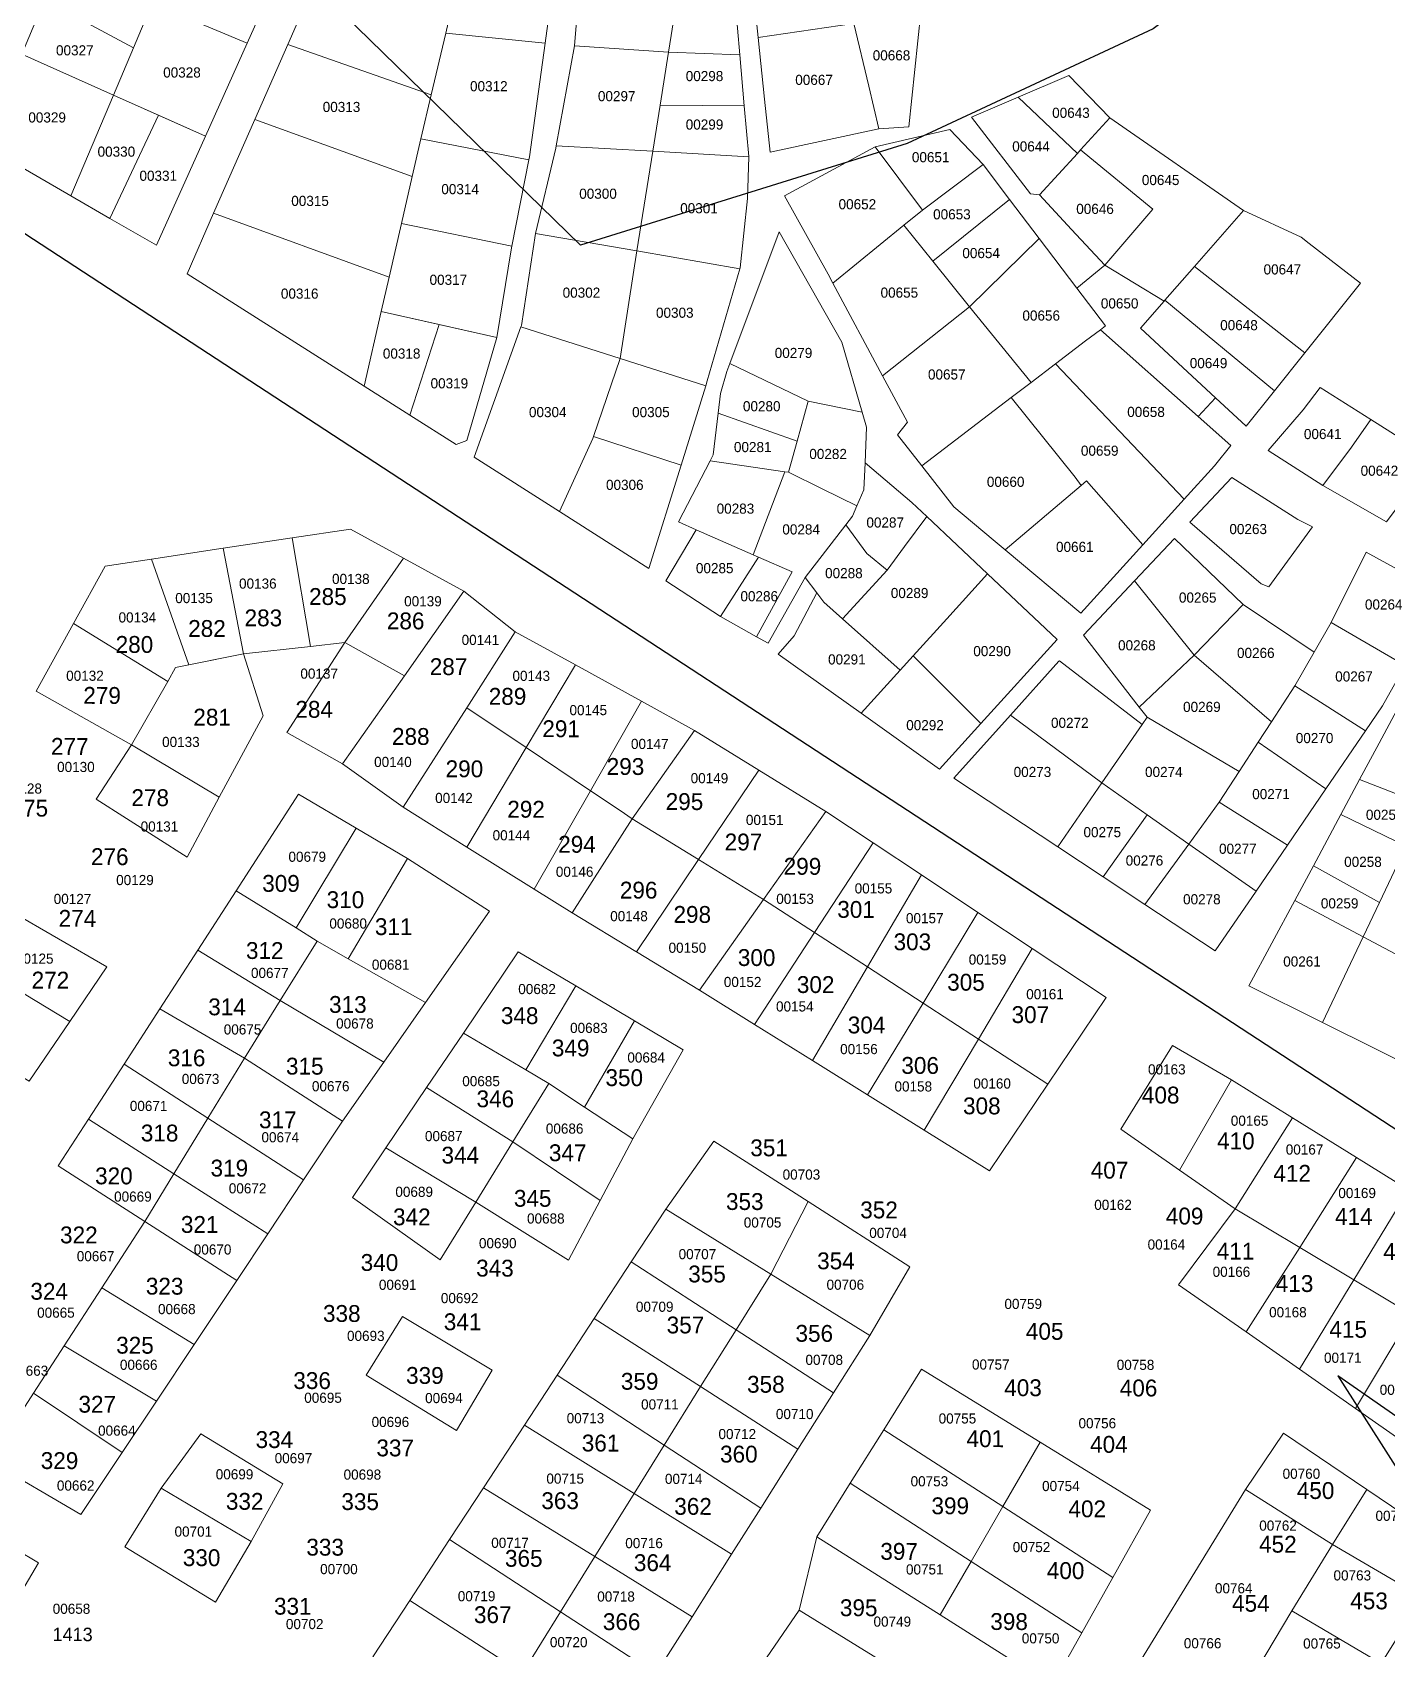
# Model space of a CAD drawing. Header units: metres. Extents: x 245225 to 248406, y 1633796 to 1637634.
# Drawn here: x 245922.9 to 246124, y 1635651.8 to 1635891.8 of the extents above; entities that cross this region are included whole.
import ezdxf
from ezdxf.enums import TextEntityAlignment as Align

# ---------------------------------------------------------------- set-up
doc = ezdxf.new("R2010")
doc.units = ezdxf.units.M
doc.header["$MEASUREMENT"] = 0
for name, color, linetype in [('historique_numero_parcelle', 7, 'Continuous'), ('limites_sections', 7, 'Continuous'), ('numero_lot', 7, 'Continuous')]:
    doc.layers.add(name, color=color, linetype=linetype)
doc.layers.add('LIMITES_PARCELLES', color=7, linetype='Continuous', lineweight=0, true_color=0xffffff)
doc.styles.add('Style-ENGINEERING', font='ENGINEERING.shx')
doc.styles.add('Style-FANCY', font='FANCY.shx')
doc.styles.add('Style-WORKING', font='WORKING.shx')

msp = doc.modelspace()

# ---------------------------------------------------------------- linework, layer by layer
at = {"layer": 'limites_parcelles', "flags": 128}
for points in [[(245940.652, 1635896.094), (245937.856, 1635889.48), (245924.645, 1635896.599), (245926.841, 1635901.874), (245928.296, 1635905.37), (245942.289, 1635899.968), (245940.652, 1635896.094)], [(245984.917, 1635894.729), (245984.194, 1635891.662), (245982.046, 1635882.541), (245960.753, 1635889.98), (245966.771, 1635903.667), (245966.859, 1635903.858), (245984.917, 1635894.729)], [(246000.695, 1635902.972), (245998.934, 1635890.206), (245984.194, 1635891.662), (245984.917, 1635894.729), (245987.224, 1635904.521), (246000.695, 1635902.972)], [(245934.896, 1635882.476), (245937.856, 1635889.48), (245940.652, 1635896.094), (245954.735, 1635890.199), (245948.539, 1635876.392), (245934.896, 1635882.476)], [(246048.461, 1635877.474), (246032.322, 1635874.034), (246031.504, 1635881.861), (246030.547, 1635891.022), (246044.757, 1635893.084), (246046.959, 1635883.805), (246048.461, 1635877.474)], [(246048.461, 1635877.474), (246046.959, 1635883.805), (246044.757, 1635893.084), (246054.679, 1635894.804), (246052.896, 1635877.778), (246048.461, 1635877.474)], [(245998.934, 1635890.206), (245996.603, 1635873.306), (245996.52, 1635872.886), (245980.509, 1635876.016), (245982.046, 1635882.541), (245984.194, 1635891.662), (245998.934, 1635890.206)], [(245982.046, 1635882.541), (245980.509, 1635876.016), (245979.221, 1635870.396), (245955.859, 1635878.85), (245960.753, 1635889.98), (245982.046, 1635882.541)], [(246017.261, 1635888.837), (246016.008, 1635880.97), (246014.922, 1635874.151), (246000.566, 1635874.96), (246003.283, 1635889.777), (246017.261, 1635888.837)], [(246082.747, 1635879.097), (246078.388, 1635874.347), (246077.917, 1635873.833), (246069.121, 1635882.169), (246076.639, 1635885.411), (246082.747, 1635879.097)], [(246028.487, 1635880.896), (246029.147, 1635873.373), (246029.146, 1635873.349), (246014.922, 1635874.151), (246016.008, 1635880.97), (246028.487, 1635880.896)], [(246077.917, 1635873.833), (246072.274, 1635867.684), (246070.951, 1635867.816), (246062.22, 1635879.193), (246069.121, 1635882.169), (246077.917, 1635873.833)], [(245979.221, 1635870.396), (245977.628, 1635863.441), (245975.799, 1635855.457), (245949.752, 1635864.959), (245955.859, 1635878.85), (245979.221, 1635870.396)], [(246102.539, 1635865.384), (246095.287, 1635857.075), (246090.903, 1635852.05), (246090.799, 1635851.931), (246082.001, 1635857.243), (246089.125, 1635865.543), (246078.388, 1635874.347), (246082.747, 1635879.097), (246102.539, 1635865.384)], [(245996.52, 1635872.886), (245993.99, 1635860.05), (245977.628, 1635863.441), (245979.221, 1635870.396), (245980.509, 1635876.016), (245996.52, 1635872.886)], [(246014.922, 1635874.151), (246012.567, 1635859.375), (245997.529, 1635861.929), (246000.505, 1635874.629), (246000.566, 1635874.96), (246014.922, 1635874.151)], [(246029.146, 1635873.349), (246028.948, 1635867.155), (246027.89, 1635856.836), (246027.851, 1635856.705), (246012.567, 1635859.375), (246014.922, 1635874.151), (246029.146, 1635873.349)], [(246054.943, 1635865.435), (246052.187, 1635863.189), (246041.629, 1635854.588), (246040.921, 1635855.91), (246034.438, 1635867.552), (246047.932, 1635874.828), (246054.943, 1635865.435)], [(246082.001, 1635857.243), (246077.058, 1635862.549), (246072.274, 1635867.684), (246077.917, 1635873.833), (246078.388, 1635874.347), (246089.125, 1635865.543), (246082.001, 1635857.243)], [(246067.853, 1635867.012), (246056.485, 1635857.844), (246052.187, 1635863.189), (246054.943, 1635865.435), (246063.939, 1635872.182), (246067.853, 1635867.012)], [(245975.799, 1635855.457), (245974.63, 1635850.356), (245972.097, 1635839.302), (245945.803, 1635855.976), (245949.752, 1635864.959), (245975.799, 1635855.457)], [(246111.654, 1635844.256), (246095.287, 1635857.075), (246102.539, 1635865.384), (246111.135, 1635861.389), (246112.309, 1635860.478), (246119.899, 1635854.587), (246111.654, 1635844.256)], [(245993.99, 1635860.05), (245993.891, 1635859.548), (245991.774, 1635846.517), (245974.63, 1635850.356), (245975.799, 1635855.457), (245977.628, 1635863.441), (245993.99, 1635860.05)], [(246012.567, 1635859.375), (246010.076, 1635843.399), (245995.333, 1635848.083), (245995.412, 1635848.303), (245997.529, 1635861.929), (246012.567, 1635859.375)], [(246045.992, 1635835.458), (246037.967, 1635837.087), (246026.335, 1635842.64), (246033.681, 1635862.18), (246042.942, 1635845.828), (246045.992, 1635835.458)], [(246056.485, 1635857.844), (246061.912, 1635851.094), (246048.996, 1635840.847), (246041.629, 1635854.588), (246052.187, 1635863.189), (246056.485, 1635857.844)], [(246027.851, 1635856.705), (246022.995, 1635840.101), (246022.767, 1635839.368), (246010.076, 1635843.399), (246012.567, 1635859.375), (246027.851, 1635856.705)], [(246077.826, 1635853.835), (246082.063, 1635848.237), (246081.32, 1635847.671), (246079.143, 1635846.013), (246074.667, 1635842.604), (246071.072, 1635839.865), (246061.912, 1635851.094), (246072.233, 1635861.225), (246077.826, 1635853.835)], [(246098.408, 1635837.593), (246095.822, 1635834.799), (246081.32, 1635847.671), (246082.063, 1635848.237), (246077.826, 1635853.835), (246082.001, 1635857.243), (246090.799, 1635851.931), (246087.299, 1635847.921), (246098.408, 1635837.593)], [(246107.158, 1635838.622), (246102.96, 1635833.361), (246098.408, 1635837.593), (246087.299, 1635847.921), (246090.799, 1635851.931), (246090.903, 1635852.05), (246107.158, 1635838.622)], [(246071.072, 1635839.865), (246068.112, 1635837.611), (246054.824, 1635827.489), (246051.239, 1635832.097), (246052.695, 1635833.95), (246048.996, 1635840.847), (246061.912, 1635851.094), (246071.072, 1635839.865)], [(245978.871, 1635835.007), (245983.213, 1635848.434), (245991.774, 1635846.517), (245987.342, 1635831.238), (245985.755, 1635830.642), (245978.871, 1635835.007)], [(246010.076, 1635843.399), (246006.099, 1635831.812), (246006.006, 1635831.541), (246001.081, 1635820.703), (245988.401, 1635828.79), (245995.333, 1635848.083), (246010.076, 1635843.399)], [(246095.822, 1635834.799), (246100.672, 1635830.494), (246098.468, 1635827.732), (246098.241, 1635827.481), (246093.776, 1635822.556), (246074.667, 1635842.604), (246079.143, 1635846.013), (246081.32, 1635847.671), (246095.822, 1635834.799)], [(246036.314, 1635831.143), (246024.609, 1635835.275), (246024.95, 1635838.208), (246025.902, 1635841.489), (246026.335, 1635842.64), (246037.967, 1635837.087), (246036.314, 1635831.143)], [(246093.776, 1635822.556), (246087.61, 1635815.753), (246079.269, 1635825.27), (246078.463, 1635824.586), (246077.576, 1635825.799), (246068.112, 1635837.611), (246071.072, 1635839.865), (246074.667, 1635842.604), (246093.776, 1635822.556)], [(246078.463, 1635824.586), (246067.197, 1635815.017), (246065.398, 1635816.519), (246059.574, 1635821.382), (246054.824, 1635827.489), (246068.112, 1635837.611), (246077.576, 1635825.799), (246078.463, 1635824.586)], [(246118.576, 1635830.245), (246114.352, 1635824.543), (246106.208, 1635829.748), (246111.432, 1635835.802), (246113.946, 1635839.109), (246121.452, 1635834.363), (246118.576, 1635830.245)], [(246036.314, 1635831.143), (246035.031, 1635826.53), (246034.488, 1635826.61), (246023.443, 1635828.247), (246023.892, 1635829.107), (246024.609, 1635835.275), (246036.314, 1635831.143)], [(246045.992, 1635835.458), (246046.646, 1635833.234), (246046.406, 1635827.95), (246046.222, 1635823.921), (246045.194, 1635821.544), (246040.042, 1635824.071), (246035.031, 1635826.53), (246036.314, 1635831.143), (246037.967, 1635837.087), (246045.992, 1635835.458)], [(246128.041, 1635824.882), (246123.774, 1635819.171), (246114.352, 1635824.543), (246118.576, 1635830.245), (246121.452, 1635834.363), (246130.907, 1635828.386), (246128.041, 1635824.882)], [(246019.102, 1635827.59), (246014.33, 1635812.254), (246001.081, 1635820.703), (246006.006, 1635831.541), (246006.099, 1635831.812), (246019.102, 1635827.59)], [(246034.488, 1635826.61), (246029.812, 1635814.289), (246021.352, 1635817.994), (246018.706, 1635819.158), (246023.443, 1635828.247), (246034.488, 1635826.61)], [(246037.544, 1635810.903), (246032.031, 1635801.17), (246030.285, 1635802.123), (246035.596, 1635811.756), (246030.584, 1635813.951), (246029.812, 1635814.289), (246034.488, 1635826.61), (246035.031, 1635826.53), (246040.042, 1635824.071), (246045.194, 1635821.544), (246044.529, 1635820.005), (246043.554, 1635818.735), (246037.544, 1635810.903)], [(246052.283, 1635815.5), (246049.706, 1635812.023), (246046.694, 1635814.492), (246043.554, 1635818.735), (246044.529, 1635820.005), (246045.194, 1635821.544), (246046.222, 1635823.921), (246046.406, 1635827.95), (246053.356, 1635822.043), (246055.579, 1635819.946), (246052.283, 1635815.5)], [(246105.181, 1635809.96), (246094.615, 1635819.128), (246100.849, 1635825.747), (246110.638, 1635819.53), (246112.801, 1635818.426), (246106.345, 1635809.536), (246105.181, 1635809.96)], [(246087.61, 1635815.753), (246078.437, 1635805.633), (246067.197, 1635815.017), (246078.463, 1635824.586), (246079.269, 1635825.27), (246087.61, 1635815.753)], [(246049.706, 1635812.023), (246043.074, 1635804.789), (246040.31, 1635807.258), (246039.27, 1635808.629), (246037.544, 1635810.903), (246043.554, 1635818.735), (246046.694, 1635814.492), (246049.706, 1635812.023)], [(246053.529, 1635799.268), (246051.615, 1635797.157), (246043.074, 1635804.789), (246049.706, 1635812.023), (246052.283, 1635815.5), (246055.579, 1635819.946), (246064.578, 1635811.458), (246058.533, 1635804.788), (246053.529, 1635799.268)], [(245977.928, 1635813.789), (245969.202, 1635801.273), (245964.115, 1635800.699), (245961.399, 1635816.793), (245970.048, 1635818.1), (245977.928, 1635813.789)], [(246029.812, 1635814.289), (246030.584, 1635813.951), (246024.977, 1635805.103), (246016.847, 1635810.44), (246021.352, 1635817.994), (246029.812, 1635814.289)], [(245946.083, 1635797.961), (245944.119, 1635797.568), (245942.939, 1635795.506), (245928.972, 1635804.111), (245933.642, 1635812.597), (245940.555, 1635813.642), (245946.083, 1635797.961)], [(245986.876, 1635808.893), (245978.051, 1635796.33), (245974.263, 1635798.445), (245969.202, 1635801.273), (245977.928, 1635813.789), (245986.876, 1635808.893)], [(246129.416, 1635802.975), (246126.548, 1635797.851), (246115.552, 1635804.245), (246120.759, 1635814.659), (246132.062, 1635808.478), (246129.416, 1635802.975)], [(246063.59, 1635789.254), (246053.529, 1635799.268), (246058.533, 1635804.788), (246064.578, 1635811.458), (246074.895, 1635801.726), (246063.59, 1635789.254)], [(245994.496, 1635802.86), (245987.3, 1635791.585), (245977.88, 1635776.825), (245968.884, 1635783.281), (245978.051, 1635796.33), (245986.876, 1635808.893), (245994.496, 1635802.86)], [(246051.615, 1635797.157), (246045.83, 1635790.775), (246033.512, 1635799.554), (246035.88, 1635802.237), (246039.27, 1635808.629), (246040.31, 1635807.258), (246043.074, 1635804.789), (246051.615, 1635797.157)], [(246113.033, 1635799.848), (246110.155, 1635794.825), (246106.702, 1635789.477), (246095.232, 1635799.376), (246102.535, 1635806.891), (246113.033, 1635799.848)], [(246126.548, 1635797.851), (246123.206, 1635791.881), (246120.675, 1635788.178), (246110.155, 1635794.825), (246113.033, 1635799.848), (246115.552, 1635804.245), (246126.548, 1635797.851)], [(245950.582, 1635778.298), (245937.557, 1635786.099), (245942.939, 1635795.506), (245944.119, 1635797.568), (245954.173, 1635799.579), (245957.083, 1635790.385), (245950.582, 1635778.298)], [(245978.051, 1635796.33), (245968.884, 1635783.281), (245960.629, 1635787.938), (245969.202, 1635801.273), (245974.263, 1635798.445), (245978.051, 1635796.33)], [(246063.59, 1635789.254), (246057.457, 1635782.488), (246045.83, 1635790.775), (246051.615, 1635797.157), (246053.529, 1635799.268), (246063.59, 1635789.254)], [(246106.702, 1635789.477), (246104.757, 1635786.465), (246101.91, 1635782.116), (246088.247, 1635790.169), (246087.081, 1635791.673), (246095.232, 1635799.376), (246106.702, 1635789.477)], [(246087.518, 1635789.11), (246081.539, 1635780.43), (246067.982, 1635790.5), (246075.184, 1635798.495), (246075.24, 1635798.555), (246087.518, 1635789.11)], [(246120.675, 1635788.178), (246114.786, 1635779.564), (246104.757, 1635786.465), (246106.702, 1635789.477), (246110.155, 1635794.825), (246120.675, 1635788.178)], [(246021.111, 1635788.219), (246011.853, 1635775.132), (246010.059, 1635776.334), (246005.669, 1635779.275), (246013.254, 1635792.541), (246021.111, 1635788.219)], [(246101.91, 1635782.116), (246098.936, 1635777.575), (246094.432, 1635771.358), (246088.273, 1635775.692), (246081.539, 1635780.43), (246087.518, 1635789.11), (246088.247, 1635790.169), (246101.91, 1635782.116)], [(246132.078, 1635782.388), (246129.579, 1635777.119), (246119.796, 1635780.931), (246122.71, 1635786.356), (246125.323, 1635791.219), (246134.356, 1635787.19), (246132.078, 1635782.388)], [(246114.786, 1635779.564), (246109.068, 1635771.2), (246098.936, 1635777.575), (246101.91, 1635782.116), (246104.757, 1635786.465), (246114.786, 1635779.564)], [(246011.853, 1635775.132), (246002.963, 1635761.162), (245997.325, 1635764.682), (246005.669, 1635779.275), (246010.059, 1635776.334), (246011.853, 1635775.132)], [(245965.105, 1635756.975), (245961.984, 1635758.915), (245970.881, 1635773.729), (245978.529, 1635769.211), (245969.692, 1635754.324), (245965.105, 1635756.975)], [(246021.715, 1635769.067), (246012.494, 1635755.375), (246012.376, 1635755.446), (246002.963, 1635761.162), (246011.853, 1635775.132), (246021.715, 1635769.067)], [(246141.758, 1635763.696), (246136.063, 1635749.223), (246120.317, 1635757.593), (246122.74, 1635762.701), (246126.692, 1635771.032), (246141.758, 1635763.696)], [(245961.984, 1635758.915), (245965.105, 1635756.975), (245959.616, 1635748.15), (245947.388, 1635755.613), (245953.094, 1635764.445), (245961.984, 1635758.915)], [(245975.025, 1635739.027), (245959.616, 1635748.15), (245965.105, 1635756.975), (245969.692, 1635754.324), (245981.205, 1635747.851), (245975.025, 1635739.027)], [(246136.063, 1635749.223), (246135.774, 1635748.489), (246130.482, 1635736.847), (246114.297, 1635744.9), (246120.317, 1635757.593), (246136.063, 1635749.223)], [(246012.177, 1635745.143), (246004.79, 1635732.352), (245999.474, 1635735.834), (245996.075, 1635737.846), (246003.475, 1635750.306), (246012.177, 1635745.143)], [(245996.075, 1635737.846), (245999.474, 1635735.834), (245994.148, 1635727.186), (245981.345, 1635735.232), (245986.815, 1635743.325), (245996.075, 1635737.846)], [(246007.124, 1635718.496), (245994.148, 1635727.186), (245999.474, 1635735.834), (246004.79, 1635732.352), (246011.97, 1635727.649), (246007.124, 1635718.496)], [(246115.785, 1635667.466), (246109.753, 1635657.623), (246104.622, 1635649.068), (246099.489, 1635640.507), (246094.861, 1635632.79), (246081.659, 1635640.976), (246102.873, 1635675.615), (246115.785, 1635667.466)], [(245918.498, 1635655.732), (245907.758, 1635662.283), (245905.059, 1635663.928), (245910.444, 1635672.645), (245923.781, 1635664.702), (245918.498, 1635655.732)], [(246057.556, 1635657.004), (246074.188, 1635646.483), (246068.098, 1635638.325), (246052.264, 1635648.079), (246036.643, 1635657.701), (246039.263, 1635668.576), (246057.556, 1635657.004)], [(246052.264, 1635648.079), (246046.753, 1635639.944), (246034.842, 1635647.554), (246031.238, 1635649.857), (246036.643, 1635657.701), (246052.264, 1635648.079)]]:
    msp.add_lwpolyline(points, close=True, dxfattribs=at)
at = {"layer": 'limites_parcelles'}
for points in [[(245961.374, 1635904.994), (245954.735, 1635890.199), (245940.652, 1635896.094), (245946.944, 1635910.982)], [(246044.757, 1635893.084), (246030.547, 1635891.022), (246029.061, 1635905.244), (246043.267, 1635906.929)], [(246019.688, 1635904.064), (246017.261, 1635888.837), (246003.283, 1635889.777), (246004.495, 1635904.123)], [(246027.827, 1635888.435), (246017.261, 1635888.837), (246019.688, 1635904.064), (246026.435, 1635904.329)], [(245937.856, 1635889.48), (245934.896, 1635882.476), (245921.291, 1635888.544), (245924.645, 1635896.599)], [(245934.896, 1635882.476), (245928.585, 1635867.543), (245915.661, 1635875.019), (245921.291, 1635888.544)], [(246028.487, 1635880.896), (246016.008, 1635880.97), (246017.261, 1635888.837), (246027.827, 1635888.435)], [(245941.597, 1635879.488), (245934.36, 1635864.201), (245928.585, 1635867.543), (245934.896, 1635882.476)], [(245934.36, 1635864.201), (245941.597, 1635879.488), (245948.539, 1635876.392), (245941.273, 1635860.202)], [(246063.939, 1635872.182), (246054.943, 1635865.435), (246047.932, 1635874.828), (246059.012, 1635877.38)], [(246056.485, 1635857.844), (246067.853, 1635867.012), (246072.233, 1635861.225), (246061.912, 1635851.094)], [(246107.158, 1635838.622), (246090.903, 1635852.05), (246095.287, 1635857.075), (246111.654, 1635844.256)], [(245983.213, 1635848.434), (245978.871, 1635835.007), (245972.097, 1635839.302), (245974.63, 1635850.356)], [(246022.767, 1635839.368), (246019.102, 1635827.59), (246006.099, 1635831.812), (246010.076, 1635843.399)], [(245964.115, 1635800.699), (245954.173, 1635799.579), (245951.158, 1635815.245), (245961.399, 1635816.793)], [(246102.535, 1635806.891), (246095.232, 1635799.376), (246086.405, 1635810.41), (246092.322, 1635816.693)], [(245946.083, 1635797.961), (245940.555, 1635813.642), (245951.158, 1635815.245), (245954.173, 1635799.579)], [(246035.596, 1635811.756), (246030.285, 1635802.123), (246024.977, 1635805.103), (246030.584, 1635813.951)], [(246095.232, 1635799.376), (246087.081, 1635791.673), (246078.81, 1635802.345), (246086.405, 1635810.41)], [(245942.939, 1635795.506), (245937.557, 1635786.099), (245923.428, 1635794.036), (245928.972, 1635804.111)], [(246003.434, 1635797.943), (245996.124, 1635785.672), (245987.3, 1635791.585), (245994.496, 1635802.86)], [(246013.254, 1635792.541), (246005.669, 1635779.275), (245996.124, 1635785.672), (246003.434, 1635797.943)], [(245996.124, 1635785.672), (245987.336, 1635770.92), (245977.88, 1635776.825), (245987.3, 1635791.585)], [(246081.539, 1635780.43), (246075.007, 1635770.947), (246059.574, 1635781.165), (246067.982, 1635790.5)], [(246021.715, 1635769.067), (246011.853, 1635775.132), (246021.111, 1635788.219), (246030.65, 1635782.334)], [(245950.582, 1635778.298), (245945.812, 1635769.43), (245932.318, 1635778.002), (245937.557, 1635786.099)], [(246005.669, 1635779.275), (245997.325, 1635764.682), (245987.336, 1635770.92), (245996.124, 1635785.672)], [(246031.355, 1635763.14), (246021.715, 1635769.067), (246030.65, 1635782.334), (246040.585, 1635776.203)], [(246088.273, 1635775.692), (246081.733, 1635766.493), (246075.007, 1635770.947), (246081.539, 1635780.43)], [(246129.579, 1635777.119), (246126.692, 1635771.032), (246117.011, 1635775.747), (246119.796, 1635780.931)], [(245970.881, 1635773.729), (245961.984, 1635758.915), (245953.094, 1635764.445), (245962.348, 1635778.77)], [(246047.603, 1635771.543), (246038.902, 1635758.239), (246031.355, 1635763.14), (246040.585, 1635776.203)], [(246081.733, 1635766.493), (246088.273, 1635775.692), (246094.432, 1635771.358), (246087.933, 1635762.388)], [(246109.068, 1635771.2), (246104.417, 1635764.397), (246094.432, 1635771.358), (246098.936, 1635777.575)], [(246122.74, 1635762.701), (246112.931, 1635768.152), (246117.011, 1635775.747), (246126.692, 1635771.032)], [(246054.781, 1635766.775), (246046.767, 1635753.13), (246038.902, 1635758.239), (246047.603, 1635771.543)], [(246104.417, 1635764.397), (246098.335, 1635755.5), (246087.933, 1635762.388), (246094.432, 1635771.358)], [(245981.205, 1635747.851), (245969.692, 1635754.324), (245978.529, 1635769.211), (245990.693, 1635761.397)], [(246031.355, 1635763.14), (246021.853, 1635749.692), (246012.494, 1635755.375), (246021.715, 1635769.067)], [(246122.74, 1635762.701), (246120.317, 1635757.593), (246110.159, 1635762.993), (246112.931, 1635768.152)], [(246063.144, 1635761.221), (246055.016, 1635747.772), (246046.767, 1635753.13), (246054.781, 1635766.775)], [(245928.406, 1635745.044), (245914.803, 1635753.224), (245919.566, 1635761.479), (245933.921, 1635753.139)], [(246038.902, 1635758.239), (246029.992, 1635744.616), (246021.853, 1635749.692), (246031.355, 1635763.14)], [(246071.201, 1635755.871), (246063.229, 1635742.438), (246055.016, 1635747.772), (246063.144, 1635761.221)], [(246120.317, 1635757.593), (246114.297, 1635744.9), (246103.362, 1635750.341), (246110.159, 1635762.993)], [(246046.767, 1635753.13), (246038.61, 1635739.242), (246029.992, 1635744.616), (246038.902, 1635758.239)], [(245959.616, 1635748.15), (245954.31, 1635739.618), (245941.785, 1635746.941), (245947.388, 1635755.613)], [(246003.475, 1635750.306), (245996.075, 1635737.846), (245986.815, 1635743.325), (245994.952, 1635755.363)], [(246073.539, 1635735.741), (246063.229, 1635742.438), (246071.201, 1635755.871), (246082.178, 1635748.581)], [(245928.406, 1635745.044), (245922.376, 1635736.193), (245908.453, 1635744.44), (245914.803, 1635753.224)], [(246055.016, 1635747.772), (246046.781, 1635734.146), (246038.61, 1635739.242), (246046.767, 1635753.13)], [(245954.31, 1635739.618), (245948.887, 1635730.702), (245936.468, 1635738.71), (245941.785, 1635746.941)], [(245975.025, 1635739.027), (245968.881, 1635730.256), (245954.31, 1635739.618), (245959.616, 1635748.15)], [(246063.229, 1635742.438), (246055.194, 1635728.9), (246046.781, 1635734.146), (246055.016, 1635747.772)], [(246004.79, 1635732.352), (246012.177, 1635745.143), (246019.412, 1635740.851), (246011.97, 1635727.649)], [(246073.539, 1635735.741), (246064.874, 1635722.863), (246055.194, 1635728.9), (246063.229, 1635742.438)], [(245963.103, 1635721.535), (245948.887, 1635730.702), (245954.31, 1635739.618), (245968.881, 1635730.256)], [(246100.757, 1635736.364), (246093.079, 1635722.969), (246084.345, 1635729.054), (246092.018, 1635741.49)], [(245948.887, 1635730.702), (245943.86, 1635722.438), (245931.189, 1635730.54), (245936.468, 1635738.71)], [(245994.148, 1635727.186), (245988.635, 1635718.233), (245975.306, 1635726.297), (245981.345, 1635735.232)], [(246109.836, 1635730.74), (246101.334, 1635717.254), (246093.079, 1635722.969), (246100.757, 1635736.364)], [(245943.86, 1635722.438), (245939.561, 1635715.369), (245926.709, 1635723.604), (245931.189, 1635730.54)], [(245963.103, 1635721.535), (245957.797, 1635713.526), (245943.86, 1635722.438), (245948.887, 1635730.702)], [(246119.351, 1635724.846), (246110.897, 1635711.523), (246101.334, 1635717.254), (246109.836, 1635730.74)], [(246037.98, 1635718.312), (246032.407, 1635707.568), (246016.831, 1635717.208), (246023.954, 1635727.302)], [(245988.635, 1635718.233), (245983.356, 1635709.66), (245970.338, 1635718.947), (245975.306, 1635726.297)], [(246007.124, 1635718.496), (246002.423, 1635709.616), (245988.635, 1635718.233), (245994.148, 1635727.186)], [(246127.049, 1635720.078), (246118.925, 1635706.712), (246110.897, 1635711.523), (246119.351, 1635724.846)], [(245957.797, 1635713.526), (245953.22, 1635706.618), (245939.561, 1635715.369), (245943.86, 1635722.438)], [(246135.505, 1635714.839), (246127.534, 1635701.552), (246118.925, 1635706.712), (246127.049, 1635720.078)], [(246032.407, 1635707.568), (246037.98, 1635718.312), (246053.058, 1635708.648), (246047.099, 1635698.475)], [(245953.22, 1635706.618), (245946.885, 1635697.124), (245933.172, 1635705.523), (245939.561, 1635715.369)], [(246032.407, 1635707.568), (246027.261, 1635699.293), (246011.708, 1635709.371), (246016.831, 1635717.208)], [(246110.897, 1635711.523), (246102.936, 1635698.976), (246092.92, 1635705.983), (246101.334, 1635717.254)], [(246118.925, 1635706.712), (246110.856, 1635693.436), (246102.936, 1635698.976), (246110.897, 1635711.523)], [(246027.261, 1635699.293), (246022.018, 1635690.863), (246006.23, 1635700.992), (246011.708, 1635709.371)], [(246041.707, 1635689.932), (246027.261, 1635699.293), (246032.407, 1635707.568), (246047.099, 1635698.475)], [(246127.534, 1635701.552), (246119.175, 1635687.617), (246110.856, 1635693.436), (246118.925, 1635706.712)], [(245946.885, 1635697.124), (245941.255, 1635688.687), (245927.587, 1635696.916), (245933.172, 1635705.523)], [(245991.091, 1635693.33), (245985.808, 1635684.36), (245972.369, 1635692.556), (245977.754, 1635701.273)], [(246022.018, 1635690.863), (246016.622, 1635682.187), (246000.721, 1635692.563), (246006.23, 1635700.992)], [(246135.438, 1635696.815), (246126.734, 1635682.329), (246119.175, 1635687.617), (246127.534, 1635701.552)], [(246041.707, 1635689.932), (246036.45, 1635681.604), (246022.018, 1635690.863), (246027.261, 1635699.293)], [(245941.255, 1635688.687), (245936.179, 1635681.08), (245923.02, 1635689.877), (245927.587, 1635696.916)], [(246016.622, 1635682.187), (246012.147, 1635674.991), (245995.858, 1635685.124), (246000.721, 1635692.563)], [(246072.392, 1635682.621), (246066.859, 1635673.067), (246049.174, 1635684.474), (246054.785, 1635693.474)], [(245936.179, 1635681.08), (245930.034, 1635671.871), (245916.487, 1635679.809), (245923.02, 1635689.877)], [(246036.45, 1635681.604), (246030.926, 1635672.853), (246016.622, 1635682.187), (246022.018, 1635690.863)], [(246012.147, 1635674.991), (246006.331, 1635665.64), (245989.806, 1635675.866), (245995.858, 1635685.124)], [(246066.859, 1635673.067), (246062.151, 1635664.938), (246044.217, 1635676.522), (246049.174, 1635684.474)], [(245955.319, 1635667.877), (245941.982, 1635675.82), (245947.83, 1635683.874), (245960.001, 1635676.466)], [(246030.926, 1635672.853), (246026.601, 1635666), (246012.147, 1635674.991), (246016.622, 1635682.187)], [(246083.161, 1635662.553), (246066.859, 1635673.067), (246072.392, 1635682.621), (246088.74, 1635672.545)], [(246120.839, 1635675.617), (246115.785, 1635667.466), (246102.873, 1635675.615), (246108.483, 1635683.976)], [(245955.319, 1635667.877), (245950.037, 1635658.907), (245936.598, 1635667.103), (245941.982, 1635675.82)], [(246006.331, 1635665.64), (246001.236, 1635657.449), (245984.775, 1635668.171), (245989.806, 1635675.866)], [(246026.601, 1635666), (246020.744, 1635656.722), (246006.331, 1635665.64), (246012.147, 1635674.991)], [(246062.151, 1635664.938), (246057.556, 1635657.004), (246039.263, 1635668.576), (246044.217, 1635676.522)], [(246129.103, 1635659.61), (246115.785, 1635667.466), (246120.839, 1635675.617), (246133.671, 1635666.937)], [(246083.161, 1635662.553), (246078.571, 1635654.333), (246062.151, 1635664.938), (246066.859, 1635673.067)], [(246001.236, 1635657.449), (245995.568, 1635648.335), (245978.878, 1635659.149), (245984.775, 1635668.171)], [(246129.103, 1635659.61), (246122.982, 1635649.792), (246109.753, 1635657.623), (246115.785, 1635667.466)], [(246020.744, 1635656.722), (246015.386, 1635648.233), (246001.236, 1635657.449), (246006.331, 1635665.64)], [(246078.571, 1635654.333), (246074.188, 1635646.483), (246057.556, 1635657.004), (246062.151, 1635664.938)], [(245995.568, 1635648.335), (245990.672, 1635640.463), (245973.398, 1635650.766), (245978.878, 1635659.149)], [(246117.983, 1635641.635), (246104.622, 1635649.068), (246109.753, 1635657.623), (246122.982, 1635649.792)], [(246015.386, 1635648.233), (246009.679, 1635639.192), (245995.568, 1635648.335), (246001.236, 1635657.449)]]:
    msp.add_3dface(points, dxfattribs=at)
at = {"layer": 'limites_sections', "flags": 128}
for points in [[(245865.781, 1636225.096), (245938.206, 1636176.059), (246024.209, 1636124.758), (246152.461, 1636072.704), (246227.227729, 1636050.132242), (246229.521, 1636041.1553), (246236.1971, 1635957.3869), (246216.2823, 1635953.797), (246199.4548, 1635943.7428), (246162.8363, 1635934.2178), (246122.0904, 1635916.9669), (246089.1762, 1635892.3077), (246052.6682, 1635875.3017), (246004.1668, 1635860.211), (245959.2966, 1635904.0332), (245941.2711, 1635934.7682), (245900.5969, 1635997.0369), (245847.1826, 1635938.8737), (245831.4695, 1635955.148), (245796.6762, 1635977.0341), (245759.934, 1635983.464), (245759.934, 1635983.464), (245730.862192, 1635986.490075), (245715.487, 1635996.523)], [(245715.487, 1635996.523), (245917.985, 1635864.385), (246128.206, 1635727.098), (246186.553, 1635682.48), (246186.553, 1635682.48), (246192.559, 1635664.461), (246182.5837, 1635671.2887), (246145.2107, 1635680.1521), (246130.5263, 1635682.7715), (246116.5484, 1635692.4804), (246162.4213, 1635620.4868), (246153.3619, 1635614.4665), (246145.6977, 1635609.3733), (246144.2542, 1635608.4141), (246137.491, 1635603.9197), (246124.8713, 1635601.1517), (246080.7562, 1635591.4755), (246056.2489, 1635586.1001), (245757.2987, 1635487.3796), (245709.8511, 1635473.3519)]]:
    msp.add_lwpolyline(points, dxfattribs=at)

# ---------------------------------------------------------------- texts
at = {"layer": 'historique_numero_parcelle', "style": 'Style-FANCY'}
for s, p in [('00327', (245929.153511, 1635889.129101)), ('00668', (246050.335341, 1635888.384525)), ('00328', (245945.05713, 1635885.843707)), ('00298', (246022.590481, 1635885.309739)), ('00312', (245990.584447, 1635883.806378)), ('00667', (246038.843693, 1635884.747125)), ('00313', (245968.729796, 1635880.726321)), ('00297', (246009.559774, 1635882.332351)), ('00329', (245925.049351, 1635879.170251)), ('00299', (246022.590481, 1635878.12294)), ('00643', (246076.959769, 1635879.859892)), ('00330', (245935.324408, 1635874.095491)), ('00651', (246056.145816, 1635873.274437)), ('00644', (246071.038053, 1635874.873133)), ('00331', (245941.539279, 1635870.516759)), ('00314', (245986.326381, 1635868.534431)), ('00645', (246090.268973, 1635869.886375)), ('00315', (245964.061314, 1635866.789065)), ('00300', (246006.789466, 1635867.856085)), ('00301', (246021.769649, 1635865.700045)), ('00652', (246045.269792, 1635866.292976)), ('00653', (246059.297224, 1635864.796948)), ('00646', (246080.536251, 1635865.60363)), ('00654', (246063.635907, 1635859.047509)), ('00647', (246108.327277, 1635856.627464)), ('00317', (245984.582113, 1635855.08485)), ('00316', (245962.522254, 1635853.031479)), ('00302', (246004.32697, 1635853.174481)), ('00655', (246051.499321, 1635853.180734)), ('00650', (246084.186022, 1635851.582038)), ('00303', (246018.178509, 1635850.197093)), ('00656', (246072.547797, 1635849.778005)), ('00648', (246101.89254, 1635848.355312)), ('00318', (245977.651534, 1635844.137815)), ('00279', (246035.797193, 1635844.230849)), ('00649', (246097.377964, 1635842.723209)), ('00319', (245984.73121, 1635839.723067)), ('00657', (246058.535023, 1635841.036511)), ('00304', (245999.328689, 1635835.453155)), ('00305', (246014.631343, 1635835.453155)), ('00280', (246031.077409, 1635836.32537)), ('00658', (246088.099632, 1635835.477742)), ('00641', (246114.314953, 1635832.199682)), ('00281', (246029.743558, 1635830.267925)), ('00659', (246081.225164, 1635829.728303)), ('00282', (246040.927393, 1635829.24124)), ('00660', (246067.27102, 1635825.108218)), ('00642', (246122.72848, 1635826.758248)), ('00306', (246010.761706, 1635824.65829)), ('00283', (246027.178458, 1635821.130424)), ('00284', (246036.925837, 1635818.050367)), ('00287', (246049.400748, 1635819.073461)), ('00263', (246103.259321, 1635818.101702)), ('00661', (246077.53142, 1635815.457374)), ('00138', (245970.111898, 1635810.702496)), ('00285', (246024.100338, 1635812.300928)), ('00288', (246043.269636, 1635811.56399)), ('00136', (245956.314265, 1635810.011354)), ('00286', (246030.707676, 1635808.136716)), ('00289', (246053.01911, 1635808.61384)), ('00135', (245946.849285, 1635807.865203)), ('00139', (245980.812282, 1635807.391779)), ('00265', (246095.769229, 1635807.937515)), ('00264', (246123.369704, 1635806.910829)), ('00134', (245938.434491, 1635804.99279)), ('00141', (245989.339817, 1635801.655814)), ('00268', (246086.740077, 1635800.853384)), ('00291', (246043.711461, 1635798.761849)), ('00290', (246065.2583, 1635799.993872)), ('00266', (246104.387965, 1635799.72403)), ('00132', (245930.662623, 1635796.337549)), ('00137', (245965.41544, 1635796.651303)), ('00143', (245996.882611, 1635796.315806)), ('00267', (246118.957732, 1635796.233299)), ('00145', (246005.344904, 1635791.236252)), ('00269', (246096.384853, 1635791.715883)), ('00292', (246055.305713, 1635789.008336)), ('00272', (246076.78749, 1635789.354506)), ('00133', (245944.894977, 1635786.513659)), ('00270', (246113.109304, 1635787.095798)), ('00147', (246014.465351, 1635786.222179)), ('00130', (245929.317371, 1635782.804619)), ('00140', (245976.356079, 1635783.550169)), ('00273', (246071.246874, 1635782.065039)), ('00274', (246090.741633, 1635782.065039)), ('00128', (245921.491957, 1635779.60268)), ('00149', (246023.321643, 1635781.141716)), ('00142', (245985.409764, 1635778.206249)), ('00271', (246106.645253, 1635778.779645)), ('00151', (246031.519394, 1635774.946184)), ('00256', (246123.512617, 1635775.711505)), ('00131', (245941.712901, 1635773.970551)), ('00144', (245993.936859, 1635772.667708)), ('00275', (246081.609878, 1635773.132874)), ('00277', (246101.720261, 1635770.668829)), ('00679', (245963.644806, 1635769.482742)), ('00146', (246003.318531, 1635767.257867)), ('00276', (246087.868721, 1635768.923464)), ('00258', (246120.28792, 1635768.730043)), ('00129', (245938.081657, 1635766.028337)), ('00127', (245928.812156, 1635763.223733)), ('00153', (246036.025478, 1635763.239171)), ('00155', (246047.657088, 1635764.789316)), ('00278', (246096.384853, 1635763.174024)), ('00259', (246116.828699, 1635762.56993)), ('00148', (246011.384337, 1635760.668225)), ('00157', (246055.266903, 1635760.369733)), ('00680', (245969.714955, 1635759.579699)), ('00150', (246020.044678, 1635755.982052)), ('00125', (245923.20769, 1635754.366651)), ('00681', (245976.023759, 1635753.469693)), ('00159', (246064.581768, 1635754.237208)), ('00261', (246111.24411, 1635753.945771)), ('00677', (245958.085991, 1635752.246532)), ('00152', (246028.244974, 1635750.904103)), ('00682', (245997.743575, 1635749.854953)), ('00161', (246073.109806, 1635749.09208)), ('00154', (246035.988471, 1635747.272377)), ('00675', (245954.04262, 1635743.861846)), ('00678', (245970.7147, 1635744.743351)), ('00683', (246005.433279, 1635744.088182)), ('00156', (246045.500018, 1635740.942234)), ('00684', (246013.930028, 1635739.698714)), ('00673', (245947.817642, 1635736.5162)), ('00685', (245989.435, 1635736.190102)), ('00163', (246091.184204, 1635737.938738)), ('00676', (245967.1292, 1635735.436605)), ('00158', (246053.56725, 1635735.403591)), ('00160', (246065.262281, 1635735.836588)), ('00671', (245940.106265, 1635732.509573)), ('00686', (246001.834771, 1635729.147451)), ('00165', (246103.467648, 1635730.321354)), ('00674', (245959.639558, 1635727.865043)), ('00687', (245983.897163, 1635728.038867)), ('00167', (246111.620801, 1635726.047517)), ('00703', (246036.969128, 1635722.332305)), ('00672', (245954.793184, 1635720.28605)), ('00689', (245979.510058, 1635719.769975)), ('00169', (246119.422912, 1635719.590484)), ('00669', (245937.77531, 1635719.061342)), ('00162', (246083.20476, 1635717.834109)), ('00688', (245999.044977, 1635715.814857)), ('00705', (246031.204679, 1635715.215597)), ('00690', (245991.908499, 1635712.151326)), ('00704', (246049.826039, 1635713.677758)), ('00667', (245932.236878, 1635710.219107)), ('00670', (245949.599222, 1635711.214019)), ('00707', (246021.53682, 1635710.523908)), ('00164', (246091.124058, 1635711.950971)), ('00166', (246100.771879, 1635707.904519)), ('00691', (245977.064096, 1635705.976164)), ('00706', (246043.484405, 1635705.988218)), ('00692', (245986.256663, 1635704.000355)), ('00709', (246015.19578, 1635702.718529)), ('00759', (246069.877897, 1635703.139266)), ('00665', (245926.354512, 1635701.838667)), ('00668', (245944.289792, 1635702.372255)), ('00168', (246109.151048, 1635701.905155)), ('00693', (245972.332688, 1635698.397491)), ('00663', (245922.425609, 1635693.223717)), ('00666', (245938.637687, 1635694.105284)), ('00708', (246040.354658, 1635694.841415)), ('00757', (246065.062124, 1635694.148362)), ('00758', (246086.544067, 1635694.098758)), ('00171', (246117.296367, 1635695.149906)), ('00695', (245965.988464, 1635689.213116)), ('00694', (245983.922278, 1635689.171869)), ('00711', (246015.967114, 1635688.227864)), ('00173', (246125.562526, 1635690.400229)), ('00713', (246004.925469, 1635686.183777)), ('00710', (246035.967979, 1635686.8021)), ('00755', (246060.116625, 1635686.14276)), ('00664', (245935.395989, 1635684.338907)), ('00696', (245975.982206, 1635685.62503)), ('00712', (246027.453098, 1635683.831753)), ('00756', (246080.874053, 1635685.437827)), ('00697', (245961.598763, 1635680.253228)), ('00662', (245929.284292, 1635676.188834)), ('00699', (245952.856213, 1635677.859409)), ('00698', (245971.825162, 1635677.815609)), ('00715', (246001.915764, 1635677.220703)), ('00714', (246019.505579, 1635677.18025)), ('00753', (246055.95609, 1635676.821342)), ('00754', (246075.465383, 1635676.119455)), ('00760', (246111.15383, 1635677.943889)), ('00761', (246124.935351, 1635671.702628)), ('00701', (245946.743476, 1635669.364079)), ('00762', (246107.687047, 1635670.246874)), ('00717', (245993.731748, 1635667.695575)), ('00716', (246013.620695, 1635667.64965)), ('00752', (246071.108594, 1635667.061328)), ('00700', (245968.343777, 1635663.79461)), ('00751', (246055.268796, 1635663.747471)), ('00763', (246118.707026, 1635662.862408)), ('00719', (245988.769441, 1635659.773012)), ('00718', (246009.463386, 1635659.725228)), ('00764', (246101.11342, 1635660.948192)), ('00658', (245928.667075, 1635657.90621)), ('00702', (245963.266937, 1635655.641311)), ('00749', (246050.454869, 1635656.004153)), ('00720', (246002.434843, 1635652.956862)), ('00750', (246072.457335, 1635653.522177)), ('00766', (246096.495719, 1635652.794669)), ('00765', (246114.199672, 1635652.753789))]:
    msp.add_text(s, height=1.499994, dxfattribs=at).set_placement(p, align=Align.MIDDLE_CENTER)
at = {"layer": 'numero_lot', "linetype": 'Continuous', "style": 'Style-WORKING'}
for s, p in [('285', (245963.911853, 1635806.846144)), ('282', (245945.972854, 1635802.103553)), ('283', (245954.342512, 1635803.678231)), ('286', (245975.456537, 1635803.231476)), ('280', (245935.211359, 1635799.736396)), ('287', (245981.814869, 1635796.438777)), ('279', (245930.412881, 1635792.172456)), ('289', (245990.56872, 1635792.033552)), ('284', (245961.881195, 1635790.106788)), ('281', (245946.739474, 1635788.945748)), ('291', (245998.525653, 1635787.231166)), ('288', (245976.21395, 1635786.086682)), ('277', (245925.614402, 1635784.608516)), ('290', (245984.169883, 1635781.284298)), ('293', (246008.07374, 1635781.628104)), ('275', (245919.618246, 1635775.453337)), ('278', (245937.548882, 1635777.006938)), ('292', (245993.31905, 1635775.283156)), ('295', (246016.826749, 1635776.424878)), ('297', (246025.577917, 1635770.424655)), ('276', (245931.552645, 1635768.24976)), ('294', (246000.877062, 1635770.08269)), ('299', (246034.333609, 1635766.816428)), ('309', (245956.961553, 1635764.283079)), ('296', (246010.023389, 1635763.284553)), ('310', (245966.518004, 1635761.869006)), ('274', (245926.751486, 1635759.091822)), ('298', (246017.983083, 1635759.678164)), ('301', (246042.286861, 1635760.420047)), ('311', (245973.679779, 1635757.865458)), ('312', (245954.548545, 1635754.321624)), ('303', (246050.641792, 1635755.616742)), ('300', (246027.52933, 1635753.278104)), ('272', (245922.746324, 1635749.932046)), ('302', (246036.2851, 1635749.270875)), ('305', (246058.595962, 1635749.618359)), ('313', (245966.880102, 1635746.320128)), ('314', (245948.952228, 1635745.962524)), ('348', (245992.373353, 1635744.667258)), ('307', (246068.14589, 1635744.812295)), ('304', (246043.840272, 1635743.273414)), ('349', (245999.932286, 1635739.865791)), ('316', (245942.958755, 1635738.402343)), ('315', (245960.484947, 1635737.165871)), ('306', (246051.794442, 1635737.275031)), ('350', (246007.889138, 1635735.461407)), ('346', (245988.759825, 1635732.316569)), ('408', (246087.486398, 1635732.883604)), ('308', (246060.94361, 1635731.273889)), ('318', (245938.94899, 1635727.248572)), ('317', (245956.482545, 1635729.201091)), ('351', (246029.378147, 1635725.046759)), ('410', (246098.629712, 1635726.077856)), ('344', (245983.561507, 1635723.95655)), ('347', (245999.497386, 1635724.318754)), ('320', (245932.161281, 1635720.886229)), ('319', (245949.294997, 1635722.042669)), ('407', (246079.888632, 1635721.734118)), ('412', (246106.987641, 1635721.273544)), ('345', (245994.302751, 1635717.553731)), ('353', (246025.774746, 1635717.082059)), ('352', (246045.690931, 1635715.840067)), ('321', (245944.893677, 1635713.680809)), ('342', (245976.369355, 1635714.804133)), ('409', (246091.031949, 1635714.92937)), ('414', (246116.138883, 1635714.871396)), ('322', (245926.962042, 1635712.127211)), ('340', (245971.572719, 1635708.038191)), ('354', (246039.299457, 1635708.279806)), ('411', (246098.591957, 1635709.726899)), ('416', (246123.300891, 1635709.669844)), ('343', (245988.70183, 1635707.200636)), ('355', (246020.171906, 1635706.330967)), ('324', (245922.560722, 1635703.765351)), ('323', (245939.693516, 1635704.522793)), ('413', (246107.348882, 1635704.920666)), ('338', (245965.978242, 1635700.476089)), ('341', (245983.902433, 1635699.238697)), ('357', (246016.967424, 1635698.763347)), ('356', (246036.087611, 1635697.523193)), ('405', (246070.268406, 1635697.828268)), ('415', (246115.303205, 1635698.122281)), ('325', (245935.290278, 1635695.762937)), ('339', (245978.307038, 1635691.278596)), ('336', (245961.57324, 1635690.519233)), ('359', (246010.17611, 1635690.407006)), ('358', (246028.899141, 1635689.965772)), ('403', (246067.061077, 1635689.460652)), ('406', (246084.198031, 1635689.421082)), ('327', (245929.69304, 1635687.004838)), ('334', (245955.975004, 1635681.762137)), ('401', (246061.463593, 1635681.895557)), ('337', (245973.900195, 1635680.524743)), ('361', (246004.374951, 1635681.250377)), ('360', (246024.891216, 1635679.608999)), ('404', (246079.794702, 1635681.055227)), ('329', (245924.096723, 1635678.645738)), ('332', (245951.571842, 1635672.60228)), ('335', (245968.702796, 1635672.562723)), ('363', (245998.378185, 1635672.697201)), ('399', (246056.259586, 1635671.937547)), ('450', (246110.465967, 1635674.205387)), ('362', (246018.099293, 1635671.854661)), ('402', (246076.58461, 1635671.491614)), ('333', (245963.508161, 1635665.7977)), ('397', (246048.67195, 1635665.175049)), ('452', (246104.867562, 1635666.241292)), ('330', (245945.178527, 1635664.24502)), ('365', (245992.978418, 1635664.142646)), ('364', (246012.103986, 1635663.500483)), ('400', (246073.374438, 1635662.326002)), ('453', (246118.399188, 1635657.835025)), ('331', (245958.706921, 1635657.037763)), ('367', (245988.377108, 1635655.785249)), ('395', (246042.674628, 1635656.813875)), ('454', (246100.862313, 1635657.476517)), ('366', (246007.500757, 1635654.745088)), ('398', (246064.987964, 1635654.768347))]:
    msp.add_text(s, height=2.500002, rotation=359.8677, dxfattribs=at).set_placement(p)
at = {"layer": 'numero_lot', "linetype": 'Continuous', "style": 'Style-ENGINEERING'}
msp.add_text('1413', height=1.999998, rotation=359.8677, dxfattribs=at).set_placement((245928.832442, 1635654.105736), align=Align.MIDDLE_CENTER)

doc.saveas('drawing.dxf')
